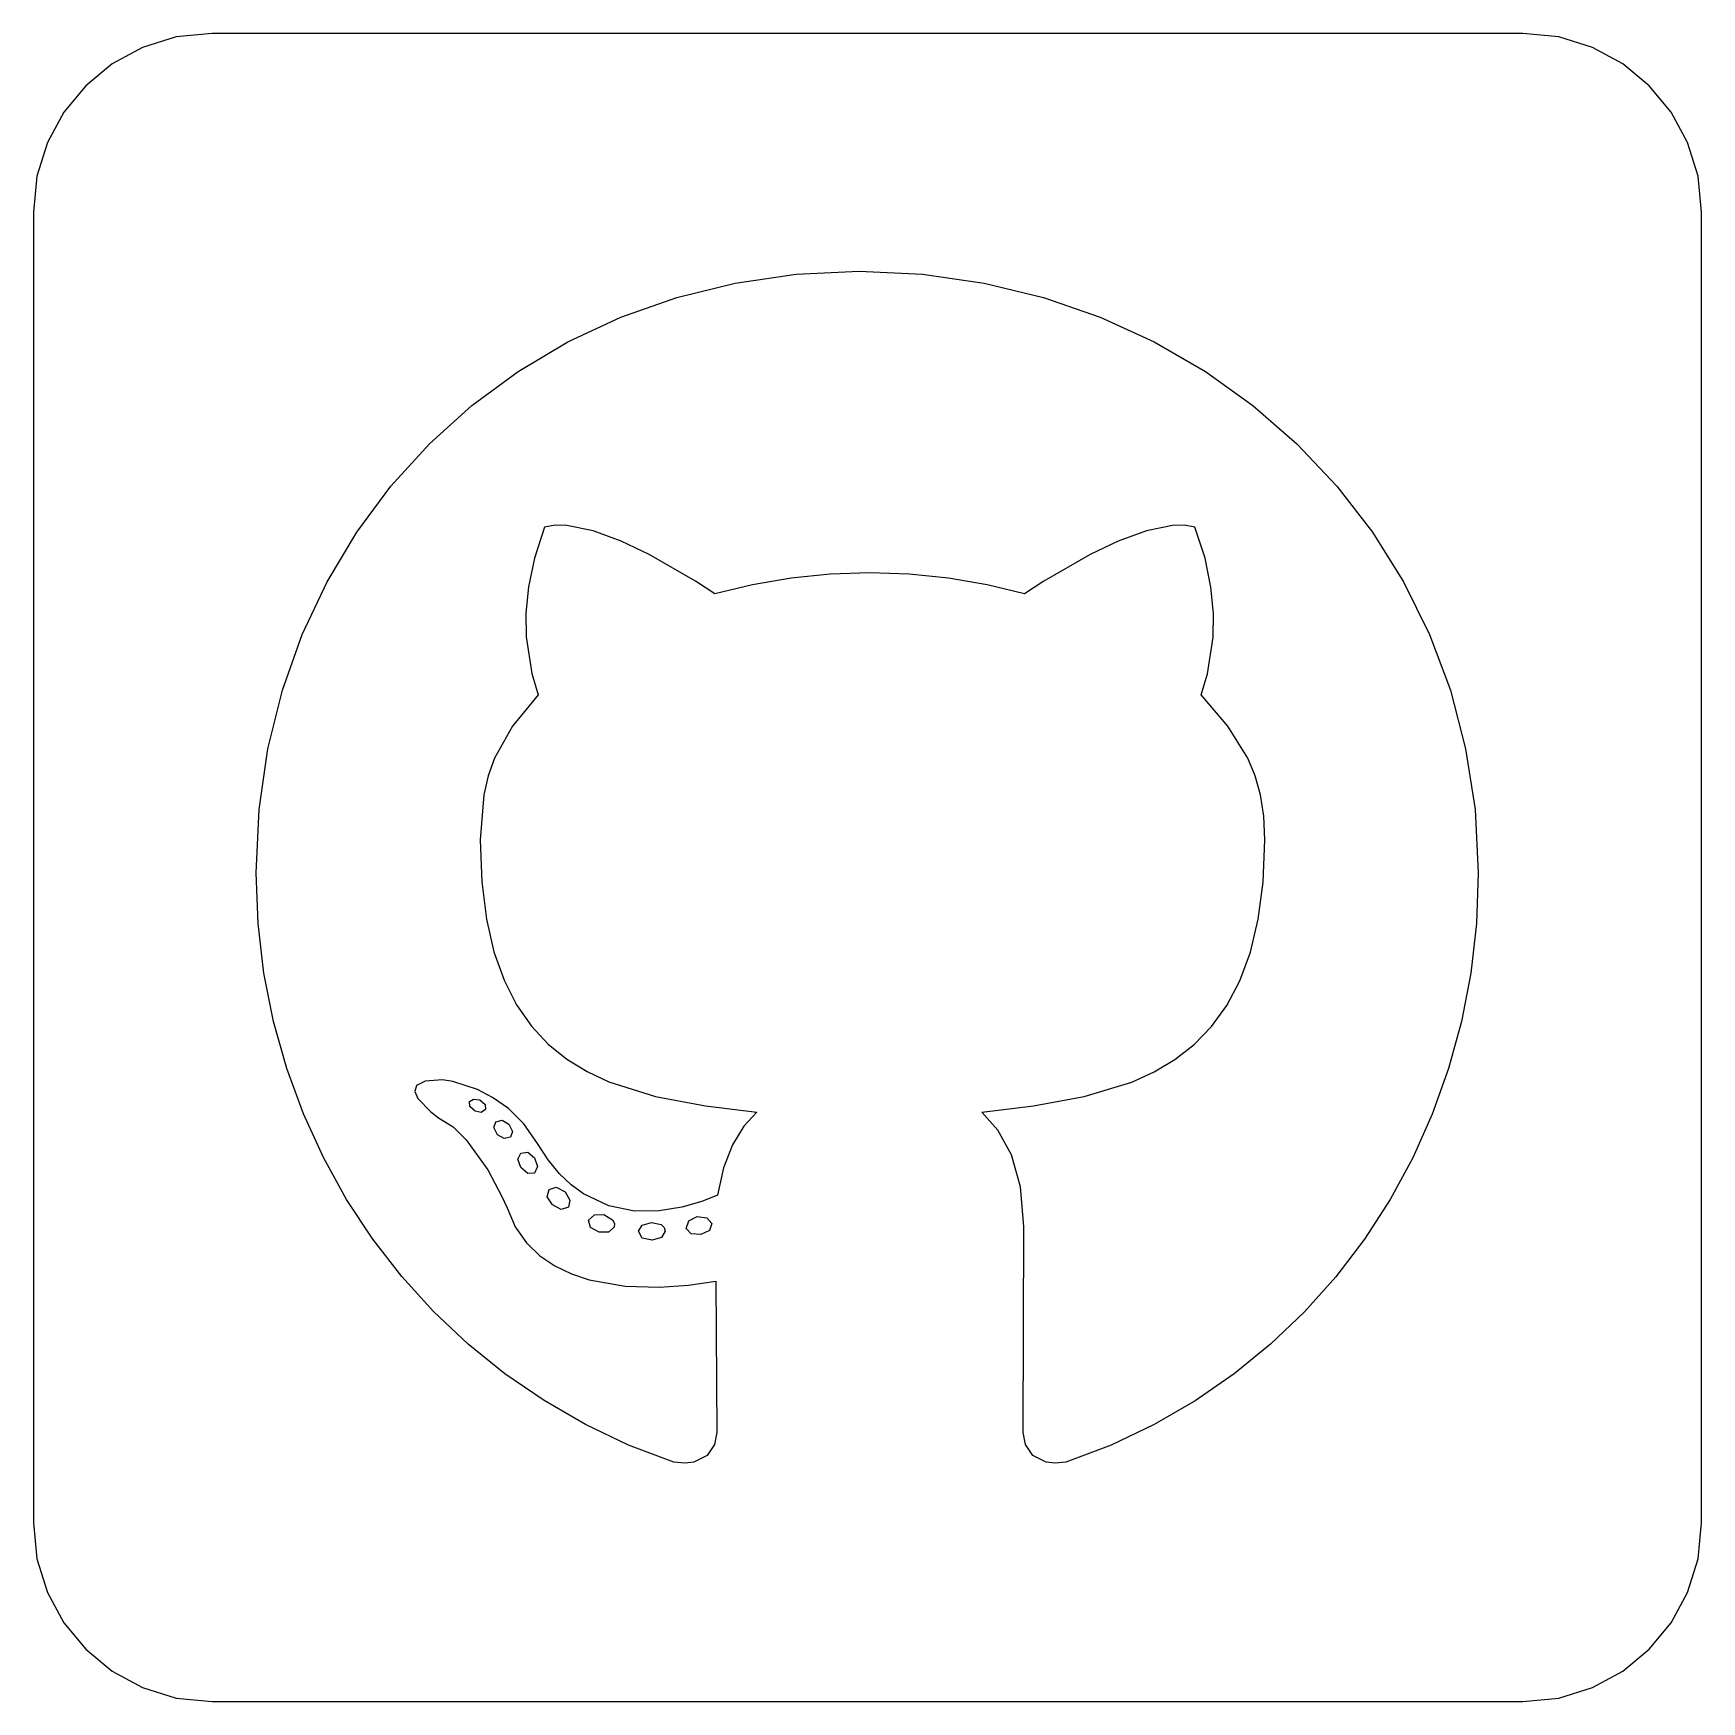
# Model space of a CAD drawing. Extents: x 0 to 119, y 8 to 127.
import ezdxf

# ---------------------------------------------------------------- set-up
doc = ezdxf.new("R2010")
doc.units = 0

msp = doc.modelspace()

# ---------------------------------------------------------------- linework, layer by layer
at = {"layer": 'Layer 1'}
for p, q in [((12.7, 127), (10.141244, 126.741877)), ((105.833, 127), (12.7, 127)), ((108.391762, 126.741876), (105.833, 127)), ((105.833, 127), (105.833, 127)), ((7.75767, 126.001613), (5.600437, 124.830368)), ((10.141244, 126.741877), (7.75767, 126.001613)), ((110.775339, 126.00161), (108.391762, 126.741876)), ((112.932572, 124.830363), (110.775339, 126.00161)), ((5.600437, 124.830368), (3.720706, 123.279301)), ((114.812301, 123.279294), (112.932572, 124.830363)), ((3.720706, 123.279301), (2.169637, 121.399572)), ((116.363368, 121.399563), (114.812301, 123.279294)), ((2.169637, 121.399572), (0.99839, 119.242339)), ((117.534613, 119.24233), (116.363368, 121.399563)), ((0.99839, 119.242339), (0.258124, 116.858762)), ((118.274877, 116.858756), (117.534613, 119.24233)), ((0.258124, 116.858762), (0, 114.3)), ((118.533, 114.3), (118.274877, 116.858756)), ((0, 114.3), (0, 21.1671)), ((118.533, 21.16716), (118.533, 114.3)), ((45.709362, 108.231637), (49.868983, 109.253773)), ((49.868983, 109.253773), (54.200221, 109.880583)), ((54.200221, 109.880583), (58.68424, 110.09362)), ((58.68424, 110.09362), (63.18074, 109.880585)), ((63.18074, 109.880585), (67.547249, 109.253777)), ((67.547249, 109.253777), (71.761675, 108.231646)), ((41.740195, 106.832625), (45.709362, 108.231637)), ((71.761675, 108.231646), (75.801926, 106.832639)), ((37.980317, 105.075184), (41.740195, 106.832625)), ((75.801926, 106.832639), (79.645911, 105.075204)), ((34.448564, 102.977765), (37.980317, 105.075184)), ((79.645911, 105.075204), (83.271539, 102.977791)), ((31.163772, 100.558815), (34.448564, 102.977765)), ((83.271539, 102.977791), (86.656716, 100.558847)), ((28.144778, 97.836782), (31.163772, 100.558815)), ((86.656716, 100.558847), (89.779353, 97.83682)), ((25.410416, 94.830117), (28.144778, 97.836782)), ((89.779353, 97.83682), (92.617356, 94.830159)), ((22.979524, 91.557267), (25.410416, 94.830117)), ((92.617356, 94.830159), (95.148634, 91.557311)), ((20.870937, 88.036682), (22.979524, 91.557267)), ((36.327066, 91.91666), (35.596929, 89.71323)), ((37.068917, 92.050959), (36.327066, 91.91666)), ((37.902509, 92.039803), (37.068917, 92.050959)), ((39.76786, 91.656621), (37.902509, 92.039803)), ((41.769019, 90.918113), (39.76786, 91.656621)), ((79.082455, 91.656625), (77.081294, 90.918118)), ((80.947811, 92.039805), (79.082455, 91.656625)), ((81.781407, 92.050961), (80.947811, 92.039805)), ((82.523266, 91.91666), (81.781407, 92.050961)), ((83.252315, 89.704563), (82.523266, 91.91666)), ((95.148634, 91.557311), (97.351095, 88.036726)), ((43.751888, 89.975277), (41.769019, 90.918113)), ((77.081294, 90.918118), (75.098428, 89.975281)), ((35.596929, 89.71323), (35.174061, 87.663898)), ((47.046355, 88.080615), (43.751888, 89.975277)), ((75.098428, 89.975281), (71.80397, 88.080617)), ((83.672546, 87.649041), (83.252315, 89.704563)), ((19.103492, 84.286809), (20.870937, 88.036682)), ((48.418466, 87.18062), (47.046355, 88.080615)), ((51.087052, 87.825125), (48.418466, 87.18062)), ((53.832517, 88.288557), (51.087052, 87.825125)), ((56.622631, 88.568436), (53.832517, 88.288557)), ((59.425166, 88.66228), (56.622631, 88.568436)), ((62.227706, 88.568436), (59.425166, 88.66228)), ((65.017829, 88.288559), (62.227706, 88.568436)), ((67.763296, 87.825127), (65.017829, 88.288559)), ((70.431866, 87.18062), (67.763296, 87.825127)), ((71.80397, 88.080617), (70.431866, 87.18062)), ((97.351095, 88.036726), (99.202648, 84.286851)), ((35.174061, 87.663898), (35.0011, 85.79378)), ((83.842251, 85.775211), (83.672546, 87.649041)), ((35.0011, 85.79378), (35.020685, 84.127991)), ((83.819721, 84.108187), (83.842251, 85.775211)), ((17.696023, 80.326098), (19.103492, 84.286809)), ((99.202648, 84.286851), (100.681201, 80.326135)), ((35.020685, 84.127991), (35.408053, 81.509869)), ((83.431115, 81.49502), (83.819721, 84.108187)), ((35.408053, 81.509869), (35.877275, 80.01046)), ((82.973057, 80.01046), (83.431115, 81.49502)), ((16.667368, 76.172997), (17.696023, 80.326098)), ((35.877275, 80.01046), (34.049172, 77.76936)), ((84.863172, 77.769382), (82.973057, 80.01046)), ((100.681201, 80.326135), (101.764661, 76.173025)), ((34.049172, 77.76936), (32.761812, 75.496016)), ((86.286959, 75.496046), (84.863172, 77.769382)), ((16.036361, 71.845955), (16.667368, 76.172997)), ((101.764661, 76.173025), (102.430939, 71.845971)), ((32.761812, 75.496016), (32.316259, 74.256563)), ((86.805377, 74.256591), (86.286959, 75.496046)), ((32.316259, 74.256563), (32.000311, 72.90022)), ((87.184888, 72.900242), (86.805377, 74.256591)), ((32.000311, 72.90022), (31.749785, 69.69176)), ((87.418052, 71.390724), (87.184888, 72.900242)), ((15.82184, 67.36342), (16.036361, 71.845955)), ((87.497427, 69.69176), (87.418052, 71.390724)), ((102.430939, 71.845971), (102.65794, 67.36342)), ((31.749785, 69.69176), (31.863008, 66.713383)), ((87.379152, 66.700308), (87.497427, 69.69176)), ((15.963381, 63.756905), (15.82184, 67.36342)), ((31.863008, 66.713383), (32.192961, 64.073862)), ((87.034923, 64.051082), (87.379152, 66.700308)), ((102.65794, 67.36342), (102.525215, 63.756615)), ((32.192961, 64.073862), (32.725073, 61.751145)), ((86.48063, 61.721682), (87.034923, 64.051082)), ((16.381184, 60.227789), (15.963381, 63.756905)), ((102.525215, 63.756615), (102.123243, 60.226703)), ((32.725073, 61.751145), (33.44477, 59.723177)), ((85.732163, 59.689704), (86.48063, 61.721682)), ((17.065016, 56.787737), (16.381184, 60.227789)), ((33.44477, 59.723177), (34.337479, 57.967907)), ((84.805413, 57.932748), (85.732163, 59.689704)), ((102.123243, 60.226703), (101.461209, 56.785468)), ((34.337479, 57.967907), (35.388628, 56.463281)), ((83.716269, 56.428412), (84.805413, 57.932748)), ((18.004645, 53.448416), (17.065016, 56.787737)), ((35.388628, 56.463281), (36.583644, 55.187245)), ((82.480623, 55.154293), (83.716269, 56.428412)), ((101.461209, 56.785468), (100.548299, 53.444692)), ((36.583644, 55.187245), (37.907953, 54.117747)), ((81.114365, 54.087991), (82.480623, 55.154293)), ((19.18984, 50.22149), (18.004645, 53.448416)), ((37.907953, 54.117747), (39.346984, 53.232735)), ((79.633386, 53.207104), (81.114365, 54.087991)), ((100.548299, 53.444692), (99.393699, 50.216157)), ((27.223702, 52.253275), (27.101746, 51.821983)), ((27.834309, 52.551861), (27.223702, 52.253275)), ((29.077435, 52.65263), (27.834309, 52.551861)), ((29.793049, 52.533567), (29.077435, 52.65263)), ((31.547978, 51.958099), (29.793049, 52.533567)), ((39.346984, 53.232735), (40.886164, 52.510154)), ((40.886164, 52.510154), (44.206678, 51.464074)), ((74.661023, 51.452913), (78.053576, 52.489229)), ((78.053576, 52.489229), (79.633386, 53.207104)), ((27.101746, 51.821983), (27.324574, 51.323099)), ((27.324574, 51.323099), (28.229116, 50.383001)), ((30.982484, 51.118079), (31.263603, 51.280136)), ((31.012249, 50.744355), (30.982484, 51.118079)), ((31.263603, 51.280136), (31.723316, 51.223912)), ((32.631477, 51.396893), (31.547978, 51.958099)), ((31.723316, 51.223912), (32.090425, 50.889876)), ((33.754354, 50.598803), (32.631477, 51.396893)), ((44.206678, 51.464074), (47.752912, 50.803084)), ((71.063832, 50.799827), (74.661023, 51.452913)), ((20.610369, 47.118627), (19.18984, 50.22149)), ((28.229116, 50.383001), (28.786394, 49.95388)), ((28.786394, 49.95388), (29.815995, 49.298932)), ((31.379358, 50.430163), (31.012249, 50.744355)), ((31.819227, 50.32433), (31.379358, 50.430163)), ((32.12019, 50.535996), (31.819227, 50.32433)), ((32.090425, 50.889876), (32.120191, 50.535996)), ((32.120191, 50.535996), (32.12019, 50.535996)), ((34.843124, 49.522901), (33.754354, 50.598803)), ((47.752912, 50.803084), (51.408285, 50.35076)), ((51.408285, 50.35076), (50.490098, 49.343276)), ((67.389127, 50.35076), (71.063832, 50.799827)), ((68.537171, 49.081588), (67.389127, 50.35076)), ((99.393699, 50.216157), (98.006594, 47.111645)), ((29.815995, 49.298932), (30.752578, 48.395318)), ((32.715505, 49.259387), (32.861026, 49.662876)), ((32.966859, 48.736836), (32.715505, 49.259387)), ((32.861026, 49.662876), (33.304202, 49.772016)), ((33.449723, 48.468946), (32.966859, 48.736836)), ((33.304202, 49.772016), (33.787066, 49.504126)), ((33.787066, 49.504126), (34.03842, 48.981575)), ((34.03842, 48.981575), (33.892899, 48.578086)), ((35.824305, 48.12826), (34.843124, 49.522901)), ((50.490098, 49.343276), (49.678571, 48.025736)), ((69.489257, 47.321282), (68.537171, 49.081588)), ((30.752578, 48.395318), (32.292121, 46.25633)), ((33.8929, 48.578086), (33.449723, 48.468946)), ((33.892899, 48.578086), (33.8929, 48.578086)), ((34.415452, 47.003811), (34.633733, 47.44037)), ((34.633733, 47.44037), (35.143055, 47.506516)), ((35.143055, 47.506516), (35.61269, 47.096412)), ((36.572443, 46.95825), (35.824305, 48.12826)), ((49.678571, 48.025736), (49.030756, 46.395658)), ((22.256001, 44.151491), (20.610369, 47.118627)), ((32.292121, 46.25633), (33.295883, 44.365389)), ((34.633733, 46.4085), (34.415452, 47.003811)), ((35.143055, 46.001704), (34.633733, 46.4085)), ((35.61269, 47.096412), (35.830971, 46.484564)), ((35.830971, 46.484564), (35.61269, 46.011622)), ((37.371817, 45.978886), (36.572443, 46.95825)), ((49.030756, 46.395658), (48.603705, 44.45056)), ((70.138725, 45.045041), (69.489257, 47.321282)), ((98.006594, 47.111645), (96.396169, 44.142938)), ((35.61269, 46.011626), (35.143055, 46.001704)), ((35.61269, 46.011622), (35.61269, 46.011626)), ((38.212894, 45.176178), (37.371817, 45.978886)), ((39.086139, 44.536135), (38.212894, 45.176178)), ((70.378917, 42.22806), (70.138725, 45.045041)), ((24.116503, 41.33175), (22.256001, 44.151491)), ((33.295883, 44.365389), (33.654724, 43.55097)), ((36.515581, 44.344749), (36.644565, 44.847456)), ((36.88269, 43.762666), (36.515581, 44.344749)), ((36.644565, 44.847456), (37.153888, 45.026049)), ((37.153888, 45.026049), (37.782275, 44.688706)), ((37.782275, 44.688706), (38.119618, 44.096701)), ((38.119618, 44.096701), (38.0204, 43.603916)), ((40.890994, 43.688074), (39.086139, 44.536135)), ((47.490285, 44.004127), (46.08603, 43.592731)), ((48.603705, 44.45056), (47.490285, 44.004127)), ((96.396169, 44.142938), (94.571612, 41.32182)), ((33.654724, 43.55097), (34.244358, 42.197455)), ((37.511077, 43.425322), (36.88269, 43.762666)), ((38.0204, 43.603916), (37.511077, 43.425322)), ((38.0204, 43.603916), (38.0204, 43.603916)), ((39.449148, 42.677874), (39.862559, 43.044983)), ((39.591361, 42.165244), (39.449148, 42.677874)), ((39.862559, 43.044983), (40.533938, 43.074748)), ((40.533938, 43.074748), (41.152401, 42.69441)), ((42.710111, 43.322774), (40.890994, 43.688074)), ((41.152401, 42.69441), (41.28924, 42.438509)), ((44.467214, 43.328303), (42.710111, 43.322774)), ((46.08603, 43.592731), (44.467214, 43.328303)), ((46.569745, 42.628264), (47.174979, 42.942457)), ((47.174979, 42.942457), (47.859587, 42.839931)), ((47.859587, 42.839931), (48.206849, 42.439749)), ((34.244358, 42.197455), (35.029368, 41.070864)), ((40.18998, 41.831208), (39.591361, 42.165244)), ((40.861359, 41.814672), (40.18998, 41.831208)), ((41.27477, 42.175166), (40.861359, 41.814672)), ((41.28924, 42.438509), (41.27477, 42.175166)), ((41.27477, 42.175166), (41.27477, 42.175166)), ((42.994563, 41.884125), (43.259146, 42.330609)), ((43.26576, 41.397954), (42.994563, 41.884125)), ((43.259146, 42.330609), (43.920604, 42.519124)), ((43.920604, 42.519124), (44.598598, 42.370296)), ((44.598598, 42.370296), (44.817292, 42.158216)), ((44.89956, 41.884125), (44.634977, 41.437641)), ((44.817292, 42.158216), (44.899561, 41.884125)), ((44.899561, 41.884125), (44.89956, 41.884125)), ((46.38123, 42.095791), (46.569745, 42.628264)), ((46.728492, 41.702224), (46.38123, 42.095791)), ((47.4131, 41.646), (46.728492, 41.702224)), ((48.038177, 41.953578), (47.4131, 41.646)), ((47.4131, 41.646), (47.4131, 41.646)), ((48.206849, 42.439749), (48.038177, 41.953578)), ((70.326, 27.59666), (70.378917, 42.22806)), ((26.181643, 38.671069), (24.116503, 41.33175)), ((35.029368, 41.070864), (35.977545, 40.151935)), ((43.97352, 41.249126), (43.26576, 41.397954)), ((44.634977, 41.437641), (43.97352, 41.249126)), ((94.571612, 41.32182), (92.542107, 38.660072)), ((35.977545, 40.151935), (37.056683, 39.421405)), ((37.056683, 39.421405), (38.234575, 38.860012)), ((28.441191, 36.181113), (26.181643, 38.671069)), ((38.234575, 38.860012), (39.479012, 38.448493)), ((39.479012, 38.448493), (42.038696, 37.99803)), ((42.038696, 37.99803), (44.478077, 37.915916)), ((44.478077, 37.915916), (46.539498, 38.048052)), ((46.539498, 38.048052), (48.497824, 38.33868)), ((48.497824, 38.33868), (48.55074, 27.59658)), ((92.542107, 38.660072), (90.31684, 36.169477)), ((30.884913, 33.87355), (28.441191, 36.181113)), ((90.31684, 36.169477), (87.904997, 33.861816)), ((33.502579, 31.760044), (30.884913, 33.87355)), ((87.904997, 33.861816), (85.315764, 31.748873)), ((36.283957, 29.852263), (33.502579, 31.760044)), ((85.315764, 31.748873), (82.558326, 29.84243)), ((39.218814, 28.161871), (36.283957, 29.852263)), ((82.558326, 29.84243), (79.641869, 28.154268)), ((42.296919, 26.700535), (39.218814, 28.161871)), ((48.55074, 27.59658), (48.391577, 26.730069)), ((70.488883, 26.730153), (70.326, 27.59666)), ((79.641869, 28.154268), (76.575578, 26.696171)), ((45.50804, 25.47992), (42.296919, 26.700535)), ((48.391577, 26.730069), (47.872747, 25.962779)), ((71.013912, 25.962864), (70.488883, 26.730153)), ((76.575578, 26.696171), (73.36864, 25.47992)), ((46.284476, 25.410258), (45.50804, 25.47992)), ((46.932238, 25.483224), (46.284476, 25.410258)), ((47.872747, 25.962779), (46.932238, 25.483224)), ((71.955661, 25.483307), (71.013912, 25.962864)), ((72.599858, 25.41034), (71.955661, 25.483307)), ((73.3687, 25.48), (72.599858, 25.41034)), ((73.36864, 25.47992), (73.3687, 25.48)), ((0, 21.1671), (0.258123, 18.608344)), ((118.274876, 18.608398), (118.533, 21.16716)), ((0.258123, 18.608344), (0.998387, 16.22477)), ((117.53461, 16.224821), (118.274876, 18.608398)), ((0.998387, 16.22477), (2.169632, 14.067537)), ((116.363363, 14.067588), (117.53461, 16.224821)), ((2.169632, 14.067537), (3.720699, 12.187806)), ((114.812294, 12.187859), (116.363363, 14.067588)), ((3.720699, 12.187806), (5.600428, 10.636737)), ((112.932563, 10.636792), (114.812294, 12.187859)), ((5.600428, 10.636737), (7.757661, 9.46549)), ((110.77533, 9.465547), (112.932563, 10.636792)), ((7.757661, 9.46549), (10.141238, 8.725224)), ((10.141238, 8.725224), (12.7, 8.4671)), ((12.7, 8.4671), (105.833, 8.46716)), ((105.833, 8.46716), (108.391756, 8.725283)), ((108.391756, 8.725283), (110.77533, 9.465547))]:
    msp.add_line(p, q, dxfattribs=at)

doc.saveas('drawing.dxf')
